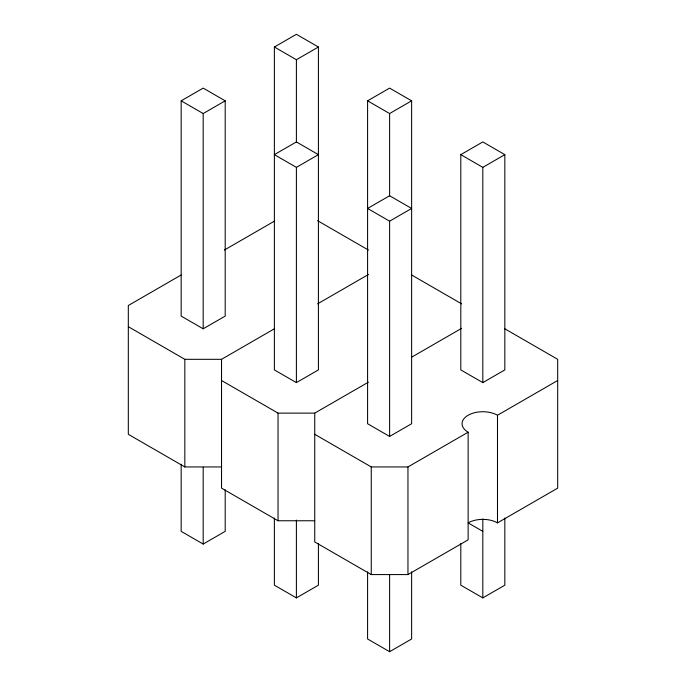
<?xml version="1.0" encoding="UTF-8"?>
<svg xmlns="http://www.w3.org/2000/svg" width="686" height="686" viewBox="0 0 686 686"><rect width="100%" height="100%" fill="white"/><g stroke="black" fill="none" stroke-linecap="round" stroke-linejoin="round"><path stroke-width="1.03" d="M181.164 100.825L203.185 88.117L225.197 100.825L225.197 316.092L203.185 328.808L181.164 316.092L181.164 100.825L203.185 113.542L225.197 100.825M274.374 47.008L296.395 34.3L318.415 47.008L318.415 369.908L296.395 382.617L274.374 369.908L274.374 47.008L296.395 59.725L318.415 47.008M367.585 100.825L389.605 88.117L411.626 100.825L411.626 423.725L389.605 436.433L367.585 423.725L367.585 100.825L389.605 113.542L411.626 100.825M296.395 167.358L318.415 154.642L296.395 141.933L274.374 154.642L296.395 167.358L296.395 382.617M181.095 275.026L128.316 305.502L128.316 434.315L184.834 466.943L221.535 466.943M224.339 250.064L274.34 221.192M460.803 154.642L482.815 141.933L504.836 154.642L504.836 369.908L482.815 382.617L460.803 369.908L460.803 154.642L482.815 167.358L504.836 154.642M389.605 221.175L411.626 208.458L389.605 195.75L367.585 208.458L389.605 221.175L389.605 436.433M128.316 326.682L184.834 359.318L221.535 359.318L274.306 328.843M317.558 303.872L368.476 274.477M221.535 380.498L278.044 413.126L314.745 413.126L368.442 382.128M411.694 357.157L461.695 328.294M181.164 464.216L181.164 531.358L203.185 544.067L225.197 531.358L225.197 489.795M314.745 434.315L371.255 466.943L407.956 466.943L468.135 432.197A20.76 11.988 0 0 1 468.135 415.244A20.76 11.988 0 0 1 497.496 415.244L557.684 380.498M274.374 518.033L274.374 585.175L296.395 597.883L318.415 585.175L318.415 543.612M314.745 413.126L314.745 541.949L371.255 574.576L407.956 574.576L468.135 539.831L468.135 432.197M482.815 531.358L468.135 522.878A20.76 11.988 0 0 1 497.496 522.878L557.684 488.132L557.684 359.318L504.87 328.826M367.585 571.85L367.585 638.992L389.605 651.7L411.626 638.992L411.626 571.85M460.803 543.612L460.803 585.175L482.815 597.883L504.836 585.175L504.836 518.033M221.535 359.318L221.535 488.132L278.044 520.76L314.745 520.76M317.524 220.66L368.476 250.081M411.66 275.009L461.687 303.898M497.496 415.244L497.496 522.878M482.815 167.358L482.815 382.617M482.815 519.028L482.815 597.883M407.956 466.943L407.956 574.576M389.605 113.542L389.605 196.007M389.605 574.971L389.605 651.7M371.255 466.943L371.255 574.576M296.395 59.725L296.395 142.191M296.395 520.091L296.395 597.883M278.044 413.126L278.044 520.76M203.185 113.542L203.185 328.808M203.185 467.338L203.185 544.067M184.834 359.318L184.834 466.943"/></g></svg>
